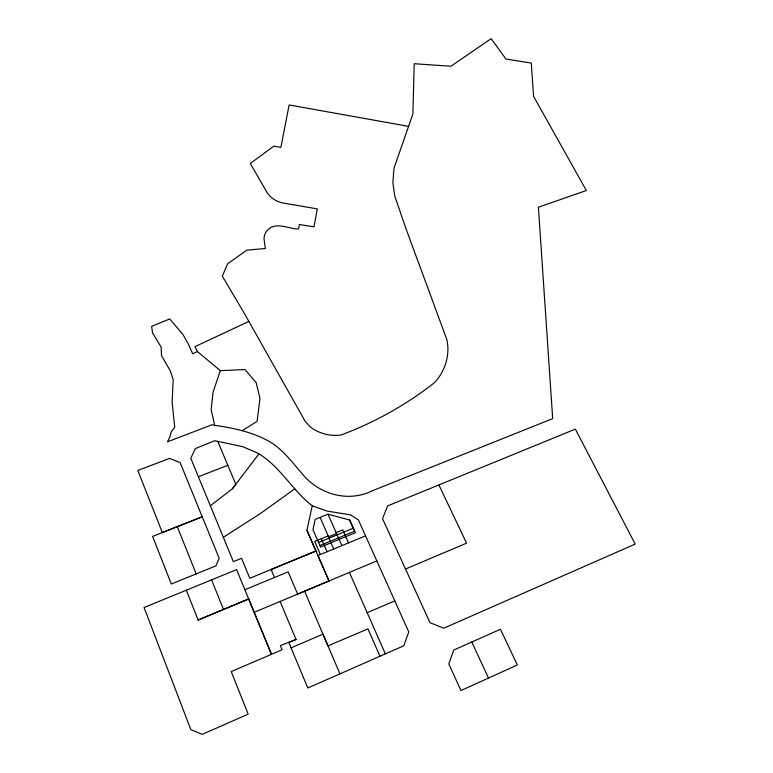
<?xml version="1.0" encoding="UTF-8"?>
<svg xmlns="http://www.w3.org/2000/svg" width="773" height="773" viewBox="0 0 773 773"><rect width="100%" height="100%" fill="white"/><g stroke="black" fill="none" stroke-linecap="round" stroke-linejoin="round"><path stroke-width="1.16" d="M306.929 530.259L312.234 505.851C292.117 490.14 279.894 465.897 257.496 452.988L242.567 446.649L214.691 440.707L195.318 448.611L190.796 458.254L233.349 561.642L241.553 558.328L249.814 578.272L315.944 551.023L306.929 530.259L328.998 580.967L297.653 594.108L288.126 571.875L244.877 589.731M242.084 430.677L257.129 421.362L259.97 398.424L256.192 382.712L245.012 369.562L220.295 370.654L213.116 392.017L211.164 409.68L214.672 425.343C234.673 428.155 254.423 432.484 271.912 442.997C284.628 451.587 293.701 464.051 303.634 475.501C320.524 494.768 348.836 502.479 372.238 490.816L552.685 418.628L538.395 207.212L586.349 190.525L533.592 96.383L531.264 63.077L505.948 59.048L491.135 38.65L450.968 66.227L414.202 63.734L412.869 114.008L393.998 168.214L392.858 182.399L394.703 195.849L405.719 227.938L446.92 339.782C450.147 355.232 445.248 371.04 434.6 382.558C406.414 404.723 374.432 422.657 340.854 435.044A39.636 36.94 10.7 0 1 310.263 426.986L305.045 421.082L245.118 314.756L222.344 276.154L227.6 263.815L246.8 250.181L265.342 248.471L263.98 238.722L264.443 235.552A15.47 13.672 5.7 0 1 267.796 229.919C276.251 221.291 288.687 228.982 298.571 229.059L299.354 224.489L313.993 226.847L317.297 208.894L282.174 202.855C276.135 201.424 270.55 197.859 267.129 192.632L250.317 163.499L273.806 146.165L280.879 147.324L289.141 104.964L408.569 126.357M210.324 505.784L232.335 488.836L258.897 453.925M232.335 488.836L235.813 484.285L217.754 441.354M294.842 488.807L260.259 513.649L223.32 537.303M248.877 321.394L194.922 346.691L197.473 351.599L220.295 370.654M488.507 678.047L460.959 690.569L448.813 663.959L453.741 650.064L500.46 629.27L517.35 664.954L488.507 678.047L471.781 641.996M280.087 601.462L296.059 639.513L288.754 642.344L307.828 687.999L403.709 645.813L408.782 631.995L358.411 519.949L350.517 514.866L327.337 511.137L312.234 505.851M197.473 351.599L192.641 353.744L188.419 344.111L182.911 334.438L169.722 318.949L151.624 326.361L152.581 332.979L161.142 347.048L161.538 355.648L170.331 370.924L173.191 379.659L172.128 402.095L174.717 427.256L171.191 431.972L169.944 436.948L167.451 441.827L212.024 424.754L214.672 425.343M291.092 647.871L322.959 634.16L339.946 673.853M367.185 612.709L394.79 600.882M405.487 569.044L466.573 543.168L438.89 484.932L387.573 505.929L382.538 518.683L430.01 622.7L443.721 628.217L635.203 544.086L575.354 429.131L438.89 484.932M254.172 612.322L376.818 560.927M186.322 590.234L198.139 620.033L248.703 598.959L271.478 654.325L231.243 671.582L248.181 714.165L202.284 734.35L190.863 729.664L144.049 607.53L236.606 569.624L271.478 654.325L282.087 649.745L280.338 645.571L296.059 639.513M198.139 620.033L248.703 598.959M315.944 551.023L271.12 569.498L274.512 577.547M365.552 535.853L317.935 555.516L328.998 580.967M319.867 545.525L354.565 531.264L349.531 520.007M336.129 532.616L342.719 529.911L348.488 542.897M336.545 533.563L328.612 536.81L320.09 517.408M318.544 542.482L353.213 528.259M196.207 573.885L171.326 584.001L152.59 536.394L202.226 516.779L162.34 532.568L137.797 470.477L169.567 458.37L180.119 462.563L219.184 558.328L215.88 565.894L196.207 573.885L177.278 526.635M327.994 514.2L315.181 519.388L312.968 529.689L320.544 547.081L355.416 532.732L349.754 520.065L327.994 514.2L341.879 545.632M198.4 476.728L227.813 465.346M349.406 572.426L385.35 653.861M333.704 549.004L327.974 535.96L314.688 541.4L320.389 554.502M379.968 656.258L367.958 628.874L327.974 645.87L304.601 591.21M321.336 538.675L327.056 551.748M211.589 579.876L223.542 609.472"/></g></svg>
